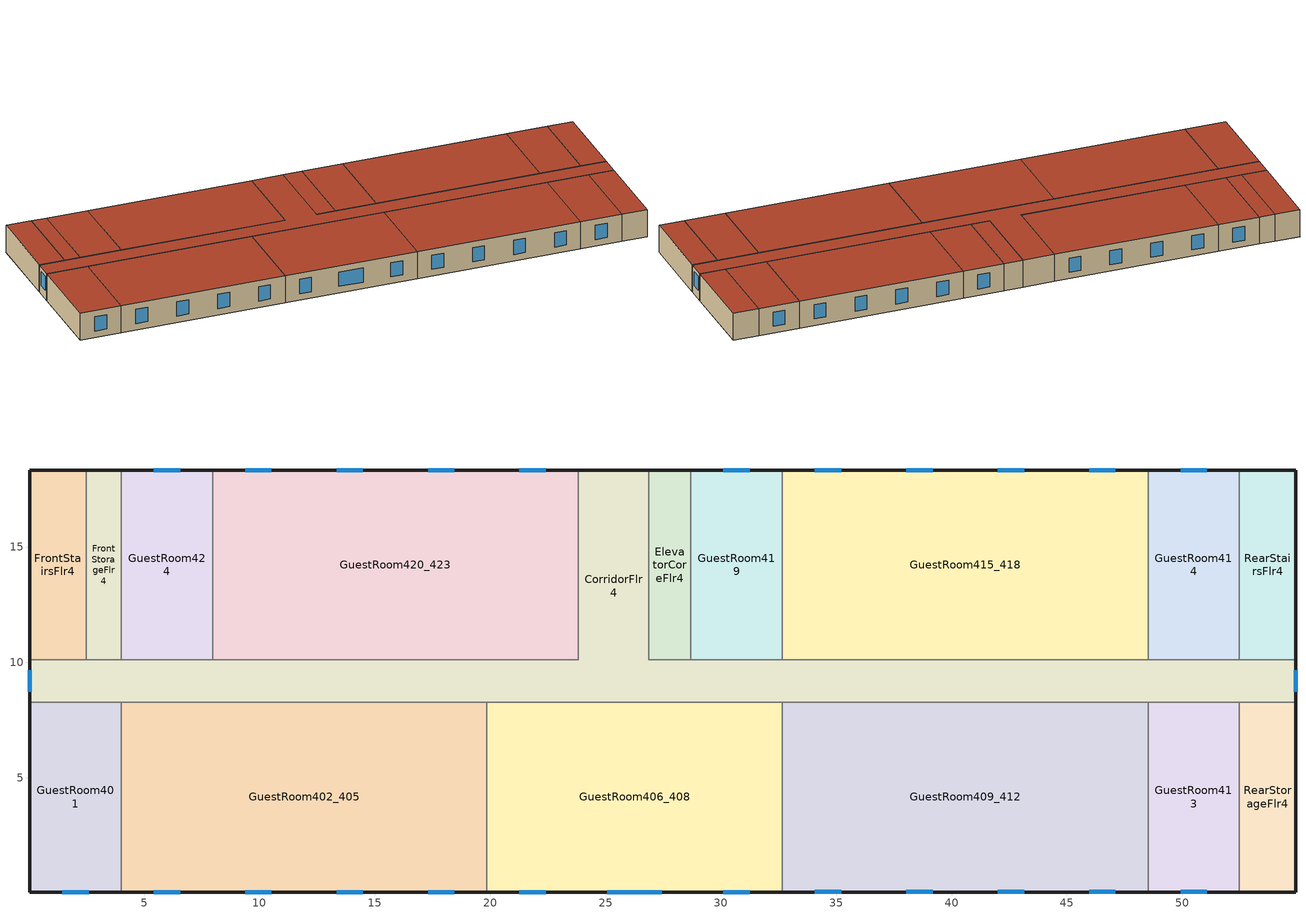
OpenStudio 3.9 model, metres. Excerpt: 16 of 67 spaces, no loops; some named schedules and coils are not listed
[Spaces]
GuestRoom413
 floor to GuestRoom313: 52.47,8.28 52.47,0.05 48.51,0.05 48.51,8.28 z8.84
 wall outside: 48.51,0.05 52.47,0.05 z8.84:11.58
 wall to GuestRoom409_412: 48.51,8.28 48.51,0.05 z8.84:11.58
 wall to CorridorFlr4: 52.47,8.28 48.51,8.28 z8.84:11.58
 wall to RearStorageFlr4: 52.47,0.05 52.47,8.28 z8.84:11.58
 window: 49.92,0.05 51.06,0.05 z9.49:10.93
 roof outside: 52.47,0.05 52.47,8.28 48.51,8.28 48.51,0.05 z11.58
GuestRoom415_418
 floor to GuestRoom315_318: 48.51,18.34 48.51,10.11 32.66,10.11 32.66,18.34 z8.84
 wall outside: 48.51,18.34 32.66,18.34 z8.84:11.58
 wall to GuestRoom419: 32.66,18.34 32.66,10.11 z8.84:11.58
 wall to CorridorFlr4: 32.66,10.11 48.51,10.11 z8.84:11.58
 wall to GuestRoom414: 48.51,10.11 48.51,18.34 z8.84:11.58
 window: 47.1,18.34 45.96,18.34 / 39.18,18.34 38.04,18.34 / 43.14,18.34 42,18.34 / 35.21,18.34 34.07,18.34 z9.49:10.93
 roof outside: 48.51,10.11 48.51,18.34 32.66,18.34 32.66,10.11 z11.58
RearStairsFlr4
 floor to RearStairsFlr3: 54.91,18.34 54.91,10.11 52.47,10.11 52.47,18.34 z8.84
 wall outside: 54.91,10.11 54.91,18.34 52.47,18.34 z8.84:11.58
 wall to GuestRoom414: 52.47,18.34 52.47,10.11 z8.84:11.58
 wall to CorridorFlr4: 52.47,10.11 54.91,10.11 z8.84:11.58
 roof outside: 54.91,10.11 54.91,18.34 52.47,18.34 52.47,10.11 z11.58
CorridorFlr4
 floor to CorridorFlr3: 26.87,18.34 26.87,10.11 54.91,10.11 54.91,8.28 0.05,8.28 0.05,10.11 23.82,10.11 23.82,18.34 z8.84
 wall outside: 0.05,10.11 0.05,8.28 / 26.87,18.34 23.82,18.34 / 54.91,8.28 54.91,10.11 z8.84:11.58
 wall to ElevatorCoreFlr4: 28.7,10.11 26.87,10.11 26.87,18.34 z8.84:11.58
 wall to FrontStairsFlr4: 2.49,10.11 0.05,10.11 z8.84:11.58
 wall to GuestRoom420_423: 23.82,18.34 23.82,10.11 7.97,10.11 z8.84:11.58
 wall to GuestRoom406_408: 19.86,8.28 32.66,8.28 z8.84:11.58
 wall to GuestRoom424: 7.97,10.11 4.01,10.11 z8.84:11.58
 wall to GuestRoom402_405: 4.01,8.28 19.86,8.28 z8.84:11.58
 wall to RearStorageFlr4: 52.47,8.28 54.91,8.28 z8.84:11.58
 wall to GuestRoom401: 0.05,8.28 4.01,8.28 z8.84:11.58
 wall to FrontStorageFlr4: 4.01,10.11 2.49,10.11 z8.84:11.58
 wall to GuestRoom414: 52.47,10.11 48.51,10.11 z8.84:11.58
 wall to GuestRoom419: 32.66,10.11 28.7,10.11 z8.84:11.58
 wall to GuestRoom409_412: 32.66,8.28 48.51,8.28 z8.84:11.58
 window: 0.05,9.66 0.05,8.73 / 54.91,8.73 54.91,9.66 z9.68:11.1
 roof outside: 54.91,8.28 54.91,10.11 26.87,10.11 26.87,18.34 23.82,18.34 23.82,10.11 0.05,10.11 0.05,8.28 z11.58
GuestRoom402_405
 floor to GuestRoom302_305: 19.86,8.28 19.86,0.05 4.01,0.05 4.01,8.28 z8.84
 wall outside: 4.01,0.05 19.86,0.05 z8.84:11.58
 wall to GuestRoom406_408: 19.86,0.05 19.86,8.28 z8.84:11.58
 wall to GuestRoom401: 4.01,8.28 4.01,0.05 z8.84:11.58
 window: 5.42,0.05 6.56,0.05 / 13.35,0.05 14.49,0.05 / 9.39,0.05 10.52,0.05 / 17.31,0.05 18.45,0.05 z9.49:10.93
 roof outside: 19.86,0.05 19.86,8.28 4.01,8.28 4.01,0.05 z11.58
GuestRoom401
 floor to GuestRoom301: 4.01,8.28 4.01,0.05 0.05,0.05 0.05,8.28 z8.84
 wall outside: 0.05,8.28 0.05,0.05 4.01,0.05 z8.84:11.58
 window: 1.46,0.05 2.6,0.05 z9.49:10.93
 roof outside: 4.01,0.05 4.01,8.28 0.05,8.28 0.05,0.05 z11.58
RearStorageFlr4
 floor to RearStorageFlr3: 54.91,8.28 54.91,0.05 52.47,0.05 52.47,8.28 z8.84
 wall outside: 52.47,0.05 54.91,0.05 54.91,8.28 z8.84:11.58
 roof outside: 54.91,0.05 54.91,8.28 52.47,8.28 52.47,0.05 z11.58
ElevatorCoreFlr4
 floor to ElevatorCoreFlr3: 28.7,18.34 28.7,10.11 26.87,10.11 26.87,18.34 z8.84
 wall outside: 28.7,18.34 26.87,18.34 z8.84:11.58
 wall to GuestRoom419: 28.7,10.11 28.7,18.34 z8.84:11.58
 roof outside: 28.7,10.11 28.7,18.34 26.87,18.34 26.87,10.11 z11.58
GuestRoom414
 floor to GuestRoom314: 52.47,18.34 52.47,10.11 48.51,10.11 48.51,18.34 z8.84
 wall outside: 52.47,18.34 48.51,18.34 z8.84:11.58
 window: 51.06,18.34 49.92,18.34 z9.49:10.93
 roof outside: 52.47,10.11 52.47,18.34 48.51,18.34 48.51,10.11 z11.58
GuestRoom420_423
 floor to GuestRoom320_323: 23.82,18.34 23.82,10.11 7.97,10.11 7.97,18.34 z8.84
 wall outside: 23.82,18.34 7.97,18.34 z8.84:11.58
 wall to GuestRoom424: 7.97,18.34 7.97,10.11 z8.84:11.58
 window: 22.41,18.34 21.27,18.34 / 18.45,18.34 17.31,18.34 / 10.52,18.34 9.39,18.34 / 14.49,18.34 13.35,18.34 z9.49:10.93
 roof outside: 23.82,10.11 23.82,18.34 7.97,18.34 7.97,10.11 z11.58
GuestRoom424
 floor to GuestRoom324: 7.97,18.34 7.97,10.11 4.01,10.11 4.01,18.34 z8.84
 wall outside: 7.97,18.34 4.01,18.34 z8.84:11.58
 wall to FrontStorageFlr4: 4.01,18.34 4.01,10.11 z8.84:11.58
 window: 6.56,18.34 5.42,18.34 z9.49:10.93
 roof outside: 7.97,10.11 7.97,18.34 4.01,18.34 4.01,10.11 z11.58
GuestRoom406_408
 floor to GuestRoom306_308: 32.66,8.28 32.66,0.05 19.86,0.05 19.86,8.28 z8.84
 wall outside: 19.86,0.05 32.66,0.05 z8.84:11.58
 wall to GuestRoom409_412: 32.66,0.05 32.66,8.28 z8.84:11.58
 window: 21.27,0.05 22.41,0.05 / 25.08,0.05 27.44,0.05 / 30.11,0.05 31.25,0.05 z9.49:10.93
 roof outside: 32.66,0.05 32.66,8.28 19.86,8.28 19.86,0.05 z11.58
GuestRoom419
 floor to GuestRoom319: 32.66,18.34 32.66,10.11 28.7,10.11 28.7,18.34 z8.84
 wall outside: 32.66,18.34 28.7,18.34 z8.84:11.58
 window: 31.25,18.34 30.11,18.34 z9.49:10.93
 roof outside: 32.66,10.11 32.66,18.34 28.7,18.34 28.7,10.11 z11.58
FrontStorageFlr4
 floor to FrontStorageFlr3: 4.01,18.34 4.01,10.11 2.49,10.11 2.49,18.34 z8.84
 wall outside: 4.01,18.34 2.49,18.34 z8.84:11.58
 wall to FrontStairsFlr4: 2.49,18.34 2.49,10.11 z8.84:11.58
 roof outside: 4.01,10.11 4.01,18.34 2.49,18.34 2.49,10.11 z11.58
FrontStairsFlr4
 floor to FrontStairsFlr3: 2.49,18.34 2.49,10.11 0.05,10.11 0.05,18.34 z8.84
 wall outside: 2.49,18.34 0.05,18.34 0.05,10.11 z8.84:11.58
 roof outside: 2.49,10.11 2.49,18.34 0.05,18.34 0.05,10.11 z11.58
GuestRoom409_412
 floor to GuestRoom309_312: 48.51,8.28 48.51,0.05 32.66,0.05 32.66,8.28 z8.84
 wall outside: 32.66,0.05 48.51,0.05 z8.84:11.58
 window: 38.04,0.05 39.18,0.05 / 45.96,0.05 47.1,0.05 / 42,0.05 43.14,0.05 / 34.07,0.05 35.21,0.05 z9.49:10.93
 roof outside: 48.51,0.05 48.51,8.28 32.66,8.28 32.66,0.05 z11.58
[Building]
-SmallHotel-ASHRAE 169-2013-4A created: 2025-11-20 23:47:38 +0000: North Axis {deg}=180; Default Construction Set=90.1-2016 - SmHotel - ASHRAE 169-2013-4A; Standards Number of Stories=4; Standards Number of Above Ground Stories=4; Standards Building Type=SmallHotel
[Site]
New York-John F Kennedy Intl AP_NY_USA: Latitude {deg}=40.65; Longitude {deg}=-73.8; Time Zone {hr}=-5; Elevation {m}=5
[SizingPeriod:DesignDay] Barometric Pressure {Pa}=101241; Rain Indicator=No; Snow Indicator=No; Day of Month=21; Daylight Saving Time Indicator=No; Humidity Condition Type=Wetbulb; Dry-Bulb Temperature Range Modifier Type=DefaultMultipliers
Name | Maximum Dry-Bulb Temperature {C} | Daily Dry-Bulb Temperature Range {deltaC} | Wind Speed {m/s} | Wind Direction {deg} | Month | Day Type | Wetbulb or DewPoint at Maximum Dry-Bulb {C} | Solar Model Indicator | ASHRAE Clear Sky Optical Depth for Beam Irradiance | ASHRAE Clear Sky Optical Depth for Diffuse Irradiance | Sky Clearness
New.York-John.F.Kennedy.Intl.AP_NY_USA Ann Clg .4% Condns DB=>MWB | 32.1 | 7.4 | 5.6 | 230 | 7 | SummerDesignDay | 23.1 | ASHRAETau | 0.541 | 1.8
New.York-John.F.Kennedy.Intl.AP_NY_USA Ann Clg .4% Condns WB=>MDB | 29.1 | 7.4 | 5.6 | 230 | 7 | SummerDesignDay | 25 | ASHRAETau | 0.541 | 1.8
New.York-John.F.Kennedy.Intl.AP_NY_USA Ann Htg 99.6% Condns DB | -10.7 | 0 | 7.5 | 320 | 1 | WinterDesignDay | -10.7 | ASHRAEClearSky |  |  | 0
[ClimateZones]
Climate Zone Institution Name 1=ASHRAE; Climate Zone Document Name 1=ANSI/ASHRAE Standard 169; Climate Zone Document Year 1=2006; Climate Zone Value 1=4A
[Site:WaterMainsTemperature]
Calculation Method=Correlation; Annual Average Outdoor Air Temperature {C}=12.4667; Maximum Difference In Monthly Average Outdoor Air Temperatures {deltaC}=25.2
[Site:GroundTemperature:Shallow]
6, 2.1, 1.1, 2, 7.2, 13.1, 18.7, 22.7, 23.9, 22, 17.5, 11.7
[Site:GroundTemperature:Deep]
11.8, 9, 7.2, 6.7, 7.7, 10.1, 13, 15.9, 17.8, 18.2, 17.1, 14.8
[Site:GroundTemperature:FCfactorMethod]
January Ground Temperature {C}=14; February Ground Temperature {C}=7.3; March Ground Temperature {C}=3.3; April Ground Temperature {C}=1.2; May Ground Temperature {C}=-0.2; June Ground Temperature {C}=5.6; July Ground Temperature {C}=10.9; August Ground Temperature {C}=16.1; September Ground Temperature {C}=21.7; October Ground Temperature {C}=25; November Ground Temperature {C}=24.8; December Ground Temperature {C}=19.9
[Material:NoMass] Thermal Absorptance=0.9; Solar Absorptance=0.7
Name | Roughness | Thermal Resistance {m2-K/W} | Visible Absorptance
CP02 CARPET PAD | VeryRough | 0.21648 | 0.8
Typical Insulation R-14.97; Typical Insulation R-14.97 3 | Smooth | 2.63723 | 0.7
Typical Carpet Pad | Smooth | 0.21648 | 0.8
Typical Insulation R-13.45; Typical Insulation R-13.45 3; Typical Insulation R-13.45 4; Typical Insulation R-13.45 7 | Smooth | 2.368 | 0.7
Typical Insulation R-30.13; Typical Insulation R-30.13 3; Typical Insulation R-30.13 4; Typical Insulation R-30.13 7 | Smooth | 5.30668 | 0.7
Typical Insulation R-1.85; Typical Insulation R-1.85 3; Typical Insulation R-1.85 4; Typical Insulation R-1.85 7 | Smooth | 0.326262 | 0.7
Typical Insulation R-2.38; Typical Insulation R-2.38 3; Typical Insulation R-2.38 4; Typical Insulation R-2.38 7 | Smooth | 0.418404 | 0.7
Typical Insulation R-17.04 2; Typical Insulation R-17.04 3 | Smooth | 3.00072 | 0.7
[Material] Thermal Absorptance=0.9
Name | Roughness | Thickness {m} | Conductivity {W/m-K} | Density {kg/m3} | Specific Heat {J/kg-K} | Solar Absorptance | Visible Absorptance
4 in. Normalweight Concrete Floor | MediumRough | 0.1016 | 2.31 | 2322 | 832 | 0.7 | 0.7
25mm Stucco | Smooth | 0.0254 | 0.72 | 1856 | 840 | 0.7 | 0.7
5/8 in. Gypsum Board | MediumSmooth | 0.0159 | 0.16 | 800 | 1090 | 0.7 | 0.7
Roof Membrane | VeryRough | 0.0095 | 0.16 | 1121.29 | 1460 | 0.7 | 0.7
Metal Roof Surface; F08 Metal surface | Smooth | 0.0008 | 45.28 | 7824 | 500 | 0.7 | 0.7
1/2 in. Gypsum Board | Smooth | 0.0127 | 0.16 | 800 | 1090 | 0.7 | 0.5
8 in. Normalweight Concrete Floor | MediumRough | 0.2032 | 2.31 | 2322 | 832 | 0.7 | 0.7
8 in. Concrete Block Basement Wall | MediumRough | 0.2032 | 1.326 | 1842 | 912 | 0.7 | 0.7
G05 25mm wood | MediumSmooth | 0.0254 | 0.15 | 608 | 1630 | 0.5 | 0.5
6 in. Normalweight Concrete Floor | MediumRough | 0.1524 | 2.31 | 2322 | 832 | 0.7 | 0.7
[DefaultConstructionSet] Interior Partition Construction=Typical Interior Partition
Name | Default Exterior Surface Constructions | Default Interior Surface Constructions | Default Ground Contact Surface Constructions | Default Exterior SubSurface Constructions | Default Interior SubSurface Constructions
90.1-2016 - SmHotel - ASHRAE 169-2013-4A | Default Surface Constructions 1 | Default Surface Constructions 2 | Default Surface Constructions 3 | Default Sub Surface Constructions 1 | Default Sub Surface Constructions 2
90.1-2016 - SmHotel - GuestRoom4Occ - ASHRAE 169-2013-4A | Default Surface Constructions 10 | Default Surface Constructions 11 | Default Surface Constructions 12 | Default Sub Surface Constructions 7 | Default Sub Surface Constructions 8
90.1-2016 - SmHotel - GuestRoom4Vac - ASHRAE 169-2013-4A | Default Surface Constructions 13 | Default Surface Constructions 14 | Default Surface Constructions 15 | Default Sub Surface Constructions 9 | Default Sub Surface Constructions 10
90.1-2016 - SmHotel - ASHRAE 169-2013-4A 3 | Default Surface Constructions 22 | Default Surface Constructions 23 | Default Surface Constructions 24 | Default Sub Surface Constructions 15 | Default Sub Surface Constructions 16
[DefaultSurfaceConstructions]
Name | Floor Construction | Wall Construction | Roof Ceiling Construction
Default Surface Constructions 1 | Typical Insulated Exterior Mass Floor R-17.54 | Typical Insulated Steel Framed Exterior Wall R-15.63 | Typical IEAD Roof R-31.25
Default Surface Constructions 2; Default Surface Constructions 11; Default Surface Constructions 14; Default Surface Constructions 23 | int_slab_floor_smallhotel | int_wall_smallhotel | int_slab_ceiling_smallhotel
Default Surface Constructions 3; Default Surface Constructions 24 | Typical Insulated Carpeted 8in Slab Floor | Typical Insulated Basement Mass Wall
Default Surface Constructions 10 | Typical Insulated Exterior Mass Floor R-19.61 2 | Typical Insulated Steel Framed Exterior Wall R-15.63 3 | Typical IEAD Roof R-31.25 3
Default Surface Constructions 12; Default Surface Constructions 15 | Typical Insulated Carpeted 6in Slab Floor | Typical Insulated Basement Mass Wall
Default Surface Constructions 13 | Typical Insulated Exterior Mass Floor R-19.61 3 | Typical Insulated Steel Framed Exterior Wall R-15.63 4 | Typical IEAD Roof R-31.25 4
Default Surface Constructions 22 | Typical Insulated Exterior Mass Floor R-17.54 3 | Typical Insulated Steel Framed Exterior Wall R-15.63 7 | Typical IEAD Roof R-31.25 7
[Construction]
Typical Insulated Exterior Mass Floor R-17.54: Typical Insulation R-14.97, 4 in. Normalweight Concrete Floor, Typical Carpet Pad
Typical Insulated Steel Framed Exterior Wall R-15.63: 25mm Stucco, 5/8 in. Gypsum Board, Typical Insulation R-13.45, 5/8 in. Gypsum Board
Typical IEAD Roof R-31.25: Roof Membrane, Typical Insulation R-30.13, Metal Roof Surface
int_slab_floor_smallhotel: 4 in. Normalweight Concrete Floor, CP02 CARPET PAD
int_wall_smallhotel: 1/2 in. Gypsum Board, 1/2 in. Gypsum Board
int_slab_ceiling_smallhotel: CP02 CARPET PAD, 4 in. Normalweight Concrete Floor
Typical Insulated Carpeted 8in Slab Floor: 8 in. Normalweight Concrete Floor, Typical Carpet Pad
Typical Insulated Basement Mass Wall: 8 in. Concrete Block Basement Wall
U 0.38 SHGC 0.36 Simple Glazing: U 0.38 SHGC 0.36 Simple Glazing
U 0.46 SHGC 0.36 Simple Glazing: U 0.46 SHGC 0.36 Simple Glazing
Typical Insulated Metal Door R-2.7: F08 Metal surface, Typical Insulation R-1.85
U 0.68 SHGC 0.36 Simple Glazing: U 0.68 SHGC 0.36 Simple Glazing
Typical Overhead Door R-3.23: Typical Insulation R-2.38
U 0.5 SHGC 0.4 Simple Glazing: U 0.5 SHGC 0.4 Simple Glazing
Typical Interior Window: Clear 3mm
Typical Interior Door; Typical Interior Partition: G05 25mm wood
Typical Insulated Carpeted 6in Slab Floor: 6 in. Normalweight Concrete Floor, Typical Carpet Pad
Typical Insulated Exterior Mass Floor R-19.61 2: Typical Insulation R-17.04 2, 4 in. Normalweight Concrete Floor, Typical Carpet Pad
Typical Insulated Steel Framed Exterior Wall R-15.63 3: 25mm Stucco, 5/8 in. Gypsum Board, Typical Insulation R-13.45 3, 5/8 in. Gypsum Board
Typical IEAD Roof R-31.25 3: Roof Membrane, Typical Insulation R-30.13 3, Metal Roof Surface
Typical Insulated Metal Door R-2.7 3: F08 Metal surface, Typical Insulation R-1.85 3
Typical Overhead Door R-3.23 3: Typical Insulation R-2.38 3
Typical Insulated Exterior Mass Floor R-19.61 3: Typical Insulation R-17.04 3, 4 in. Normalweight Concrete Floor, Typical Carpet Pad
Typical Insulated Steel Framed Exterior Wall R-15.63 4: 25mm Stucco, 5/8 in. Gypsum Board, Typical Insulation R-13.45 4, 5/8 in. Gypsum Board
Typical IEAD Roof R-31.25 4: Roof Membrane, Typical Insulation R-30.13 4, Metal Roof Surface
Typical Insulated Metal Door R-2.7 4: F08 Metal surface, Typical Insulation R-1.85 4
Typical Overhead Door R-3.23 4: Typical Insulation R-2.38 4
Typical Insulated Exterior Mass Floor R-17.54 3: Typical Insulation R-14.97 3, 4 in. Normalweight Concrete Floor, Typical Carpet Pad
Typical Insulated Steel Framed Exterior Wall R-15.63 7: 25mm Stucco, 5/8 in. Gypsum Board, Typical Insulation R-13.45 7, 5/8 in. Gypsum Board
Typical IEAD Roof R-31.25 7: Roof Membrane, Typical Insulation R-30.13 7, Metal Roof Surface
Typical Insulated Metal Door R-2.7 7: F08 Metal surface, Typical Insulation R-1.85 7
Typical Overhead Door R-3.23 7: Typical Insulation R-2.38 7
[DefaultSubSurfaceConstructions]
Name | Fixed Window Construction | Operable Window Construction | Door Construction | Glass Door Construction | Overhead Door Construction | Skylight Construction | Tubular Daylight Dome Construction | Tubular Daylight Diffuser Construction
Default Sub Surface Constructions 1 | U 0.38 SHGC 0.36 Simple Glazing | U 0.46 SHGC 0.36 Simple Glazing | Typical Insulated Metal Door R-2.7 | U 0.68 SHGC 0.36 Simple Glazing | Typical Overhead Door R-3.23 | U 0.5 SHGC 0.4 Simple Glazing | Typical Interior Window | Typical Interior Window
Default Sub Surface Constructions 2; Default Sub Surface Constructions 8; Default Sub Surface Constructions 10; Default Sub Surface Constructions 16 | Typical Interior Window | Typical Interior Window | Typical Interior Door
Default Sub Surface Constructions 7 | U 0.38 SHGC 0.36 Simple Glazing | U 0.46 SHGC 0.36 Simple Glazing | Typical Insulated Metal Door R-2.7 3 | U 0.68 SHGC 0.36 Simple Glazing | Typical Overhead Door R-3.23 3 | U 0.5 SHGC 0.4 Simple Glazing | Typical Interior Window | Typical Interior Window
Default Sub Surface Constructions 9 | U 0.38 SHGC 0.36 Simple Glazing | U 0.46 SHGC 0.36 Simple Glazing | Typical Insulated Metal Door R-2.7 4 | U 0.68 SHGC 0.36 Simple Glazing | Typical Overhead Door R-3.23 4 | U 0.5 SHGC 0.4 Simple Glazing | Typical Interior Window | Typical Interior Window
Default Sub Surface Constructions 15 | U 0.38 SHGC 0.36 Simple Glazing | U 0.46 SHGC 0.36 Simple Glazing | Typical Insulated Metal Door R-2.7 7 | U 0.68 SHGC 0.36 Simple Glazing | Typical Overhead Door R-3.23 7 | U 0.5 SHGC 0.4 Simple Glazing | Typical Interior Window | Typical Interior Window
[WindowMaterial:SimpleGlazingSystem] Visible Transmittance=0.81
Name | U-Factor {W/m2-K} | Solar Heat Gain Coefficient
U 0.38 SHGC 0.36 Simple Glazing | 2.15774 | 0.36
U 0.46 SHGC 0.36 Simple Glazing | 2.612 | 0.36
U 0.68 SHGC 0.36 Simple Glazing | 3.86122 | 0.36
U 0.5 SHGC 0.4 Simple Glazing | 2.83913 | 0.4
[WindowMaterial:Glazing]
Clear 3mm: Optical Data Type=SpectralAverage; Thickness {m}=0.003; Solar Transmittance at Normal Incidence=0.837; Front Side Solar Reflectance at Normal Incidence=0.075; Back Side Solar Reflectance at Normal Incidence=0.075; Visible Transmittance at Normal Incidence=0.898; Front Side Visible Reflectance at Normal Incidence=0.081; Back Side Visible Reflectance at Normal Incidence=0.081; Infrared Transmittance at Normal Incidence=0; Front Side Infrared Hemispherical Emissivity=0.84; Back Side Infrared Hemispherical Emissivity=0.84; Conductivity {W/m-K}=0.9; Dirt Correction Factor for Solar and Visible Transmittance=1; Solar Diffusing=No
[Space] Default Construction Set=90.1-2016 - SmHotel - ASHRAE 169-2013-4A 3; Building Story=BuildingStory4
Name | Space Type | Thermal Zone
GuestRoom424 | SmallHotel GuestRoom4Occ | GuestRoom424 ZN
GuestRoom413 | SmallHotel GuestRoom4Vac | GuestRoom413 ZN
GuestRoom419 | SmallHotel GuestRoom4Occ | GuestRoom419 ZN
GuestRoom402_405 | SmallHotel GuestRoom4Vac | GuestRoom402_405 ZN
GuestRoom420_423 | SmallHotel GuestRoom4Occ | GuestRoom420_423 ZN
GuestRoom415_418 | SmallHotel GuestRoom4Occ | GuestRoom415_418 ZN
RearStairsFlr4 | SmallHotel Stair4 | RearStairsFlr4 ZN
GuestRoom414 | SmallHotel GuestRoom4Vac | GuestRoom414 ZN
CorridorFlr4 | SmallHotel Corridor4 | CorridorFlr4 ZN
GuestRoom406_408 | SmallHotel GuestRoom4Vac | GuestRoom406_408 ZN
GuestRoom401 | SmallHotel GuestRoom4Occ | GuestRoom401 ZN
GuestRoom409_412 | SmallHotel GuestRoom4Occ | GuestRoom409_412 ZN
RearStorageFlr4 | SmallHotel Storage4Rear | RearStorageFlr4 ZN
ElevatorCoreFlr4 | SmallHotel ElevatorCore4 | ElevatorCoreFlr4 ZN
FrontStorageFlr4 | SmallHotel Storage4Front | FrontStorageFlr4 ZN
FrontStairsFlr4 | SmallHotel Stair4 | FrontStairsFlr4 ZN
[BuildingStory]
BuildingStory4
[SpaceType] Standards Building Type=SmallHotel
Name | Default Schedule Set | Design Specification Outdoor Air Object | Standards Space Type | Default Construction Set
SmallHotel Corridor4 | SmallHotel Corridor4 Schedule Set | SmallHotel Corridor4 Ventilation | Corridor4
SmallHotel ElevatorCore4 | SmallHotel ElevatorCore4 Schedule Set | SmallHotel ElevatorCore4 Ventilation | ElevatorCore4
SmallHotel Stair4 | SmallHotel Stair4 Schedule Set | SmallHotel Stair4 Ventilation | Stair4
SmallHotel Storage4Front | SmallHotel Storage4Front Schedule Set | SmallHotel Storage4Front Ventilation | Storage4Front
SmallHotel Storage4Rear | SmallHotel Storage4Rear Schedule Set | SmallHotel Storage4Rear Ventilation | Storage4Rear
SmallHotel GuestRoom4Occ | SmallHotel GuestRoom4Occ Schedule Set | SmallHotel GuestRoom4Occ Ventilation | GuestRoom4Occ | 90.1-2016 - SmHotel - GuestRoom4Occ - ASHRAE 169-2013-4A
SmallHotel GuestRoom4Vac | SmallHotel GuestRoom4Vac Schedule Set | SmallHotel GuestRoom4Vac Ventilation | GuestRoom4Vac | 90.1-2016 - SmHotel - GuestRoom4Vac - ASHRAE 169-2013-4A
[Lights:Definition] Design Level Calculation Method=Watts/Area; Fraction Radiant=0.7; Fraction Visible=0.2; Return Air Fraction=0
Name | Watts per Space Floor Area {W/m2}
SmallHotel Corridor4 Lights Definition | 7.10418
SmallHotel GuestRoom4Occ Lights Definition; SmallHotel GuestRoom4Vac Lights Definition | 8.28821
SmallHotel Stair4 Lights Definition | 6.24307
SmallHotel Storage4Front Lights Definition; SmallHotel Storage4Rear Lights Definition | 4.9514
[Lights] Fraction Replaceable=1
Name | Lights Definition | Space or SpaceType
SmallHotel Corridor4 Lights | SmallHotel Corridor4 Lights Definition | SmallHotel Corridor4
SmallHotel GuestRoom4Occ Lights | SmallHotel GuestRoom4Occ Lights Definition | SmallHotel GuestRoom4Occ
SmallHotel GuestRoom4Vac Lights | SmallHotel GuestRoom4Vac Lights Definition | SmallHotel GuestRoom4Vac
SmallHotel Stair4 Lights | SmallHotel Stair4 Lights Definition | SmallHotel Stair4
SmallHotel Storage4Front Lights | SmallHotel Storage4Front Lights Definition | SmallHotel Storage4Front
SmallHotel Storage4Rear Lights | SmallHotel Storage4Rear Lights Definition | SmallHotel Storage4Rear
[DesignSpecification:OutdoorAir] Outdoor Air Method=Sum
Name | Outdoor Air Flow per Floor Area {m3/s-m2} | Outdoor Air Flow per Person {m3/s-person}
SmallHotel Corridor4 Ventilation; SmallHotel Stair4 Ventilation | 0.0003048
SmallHotel ElevatorCore4 Ventilation; SmallHotel Storage4Front Ventilation; SmallHotel Storage4Rear Ventilation | 0.0006096
SmallHotel GuestRoom4Occ Ventilation; SmallHotel GuestRoom4Vac Ventilation | 0.0003048 | 0.00235974
[DefaultScheduleSet]
Name | Number of People Schedule | People Activity Level Schedule | Lighting Schedule | Electric Equipment Schedule
SmallHotel Corridor4 Schedule Set | HotelSmall AlwaysOff | HotelSmall Activity_Sch | HotelSmall BLDG_LIGHT_CORRIDOR_SCH_2013 | HotelSmall AlwaysOff
SmallHotel ElevatorCore4 Schedule Set |  |  | HotelSmall AlwaysOff | HotelSmall BLDG_ELEVATORS
SmallHotel GuestRoom4Occ Schedule Set | HotelSmall GuestRoom_Occ_Sch | HotelSmall Activity_Sch | HotelSmall BLDG_LIGHT_GUESTROOM_SCH_2013 | HotelSmall GuestRoom_Eqp_Sch_Adva
SmallHotel GuestRoom4Vac Schedule Set | HotelSmall AlwaysOff | HotelSmall Activity_Sch | HotelSmall AlwaysOff | HotelSmall AlwaysOff
SmallHotel Stair4 Schedule Set | HotelSmall AlwaysOff | HotelSmall Activity_Sch | HotelSmall BLDG_LIGHT_STAIR_SCH | HotelSmall AlwaysOff
SmallHotel Storage4Front Schedule Set; SmallHotel Storage4Rear Schedule Set | HotelSmall AlwaysOff | HotelSmall Activity_Sch | HotelSmall BLDG_LIGHT_STORAGE_SCH | HotelSmall AlwaysOff
[ThermostatSetpoint:DualSetpoint]
Name | Heating Setpoint Temperature Schedule | Cooling Setpoint Temperature Schedule
SmallHotel Corridor4 Thermostat 1 | HotelSmall CommonArea_HtgSP_Sch | HotelSmall CommonArea_ClgSP_Sch
SmallHotel ElevatorCore4 Thermostat 1
SmallHotel Stair4 Thermostat 1; SmallHotel Storage4Front Thermostat 1; SmallHotel Stair4 Thermostat 2; SmallHotel Storage4Rear Thermostat 1 | HotelSmall SemiHeated_HtgSP_Sch | SmallHotel UnitHeater ClgSP Sch
SmallHotel GuestRoom4Occ Thermostat 1; SmallHotel GuestRoom4Occ Thermostat 2; SmallHotel GuestRoom4Occ Thermostat 3; SmallHotel GuestRoom4Occ Thermostat 4; SmallHotel GuestRoom4Occ Thermostat 5; SmallHotel GuestRoom4Occ Thermostat 6 | HotelSmall Adva_OccGuestRoom_HtgSP_Sch | HotelSmall Adva_OccGuestRoom_ClgSP_Sch
SmallHotel GuestRoom4Vac Thermostat 1; SmallHotel GuestRoom4Vac Thermostat 2; SmallHotel GuestRoom4Vac Thermostat 3; SmallHotel GuestRoom4Vac Thermostat 4 | HotelSmall VacGuestRoom_HtgSP_Sch | HotelSmall VacGuestRoom_ClgSP_Sch
[ElectricEquipment:Definition] Design Level Calculation Method=Watts/Area; Watts per Space Floor Area {W/m2}=11.8403; Fraction Latent=0; Fraction Radiant=0.5; Fraction Lost=0
SmallHotel GuestRoom4Occ Elec Equip Definition; SmallHotel GuestRoom4Vac Elec Equip Definition
[ElectricEquipment]
Name | Electric Equipment Definition | Space or SpaceType
SmallHotel GuestRoom4Occ Elec Equip | SmallHotel GuestRoom4Occ Elec Equip Definition | SmallHotel GuestRoom4Occ
SmallHotel GuestRoom4Vac Elec Equip | SmallHotel GuestRoom4Vac Elec Equip Definition | SmallHotel GuestRoom4Vac
[People:Definition] Number of People Calculation Method=People/Area; People per Space Floor Area {person/m2}=0.0459619; Fraction Radiant=0.3; Thermal Comfort Model Type 1=AdaptiveASH55
SmallHotel GuestRoom4Occ People Definition; SmallHotel GuestRoom4Vac People Definition
[People] Work Efficiency Schedule=Work Efficiency Schedule; Clothing Insulation Schedule=Clothing Schedule; Air Velocity Schedule=Air Velocity Schedule; Multiplier=1
Name | People Definition | Space or SpaceType
SmallHotel GuestRoom4Occ People | SmallHotel GuestRoom4Occ People Definition | SmallHotel GuestRoom4Occ
SmallHotel GuestRoom4Vac People | SmallHotel GuestRoom4Vac People Definition | SmallHotel GuestRoom4Vac
[SpaceInfiltration:DesignFlowRate] Design Flow Rate Calculation Method=Flow/ExteriorArea; Flow per Exterior Surface Area {m3/s-m2}=0.000570329; Constant Term Coefficient=0.0287; Temperature Term Coefficient=0.0086; Velocity Term Coefficient=0; Velocity Squared Term Coefficient=0.0086
Name | Space or SpaceType | Schedule
FrontStairsFlr4 HVAC On Infiltration | FrontStairsFlr4 | Infiltration HVAC On Schedule
FrontStairsFlr4 HVAC Off Infiltration | FrontStairsFlr4 | Infiltration HVAC Off Schedule
GuestRoom415_418 HVAC On Infiltration | GuestRoom415_418 | Infiltration HVAC On Schedule
GuestRoom415_418 HVAC Off Infiltration | GuestRoom415_418 | Infiltration HVAC Off Schedule
RearStairsFlr4 HVAC On Infiltration | RearStairsFlr4 | Infiltration HVAC On Schedule
RearStairsFlr4 HVAC Off Infiltration | RearStairsFlr4 | Infiltration HVAC Off Schedule
CorridorFlr4 HVAC On Infiltration | CorridorFlr4 | Infiltration HVAC On Schedule
CorridorFlr4 HVAC Off Infiltration | CorridorFlr4 | Infiltration HVAC Off Schedule
GuestRoom401 HVAC On Infiltration | GuestRoom401 | Infiltration HVAC On Schedule
GuestRoom401 HVAC Off Infiltration | GuestRoom401 | Infiltration HVAC Off Schedule
GuestRoom413 HVAC On Infiltration | GuestRoom413 | Infiltration HVAC On Schedule
GuestRoom413 HVAC Off Infiltration | GuestRoom413 | Infiltration HVAC Off Schedule
GuestRoom424 HVAC On Infiltration | GuestRoom424 | Infiltration HVAC On Schedule
GuestRoom424 HVAC Off Infiltration | GuestRoom424 | Infiltration HVAC Off Schedule
GuestRoom419 HVAC On Infiltration | GuestRoom419 | Infiltration HVAC On Schedule
GuestRoom419 HVAC Off Infiltration | GuestRoom419 | Infiltration HVAC Off Schedule
GuestRoom414 HVAC On Infiltration | GuestRoom414 | Infiltration HVAC On Schedule
GuestRoom414 HVAC Off Infiltration | GuestRoom414 | Infiltration HVAC Off Schedule
GuestRoom420_423 HVAC On Infiltration | GuestRoom420_423 | Infiltration HVAC On Schedule
GuestRoom420_423 HVAC Off Infiltration | GuestRoom420_423 | Infiltration HVAC Off Schedule
GuestRoom406_408 HVAC On Infiltration | GuestRoom406_408 | Infiltration HVAC On Schedule
GuestRoom406_408 HVAC Off Infiltration | GuestRoom406_408 | Infiltration HVAC Off Schedule
GuestRoom409_412 HVAC On Infiltration | GuestRoom409_412 | Infiltration HVAC On Schedule
GuestRoom409_412 HVAC Off Infiltration | GuestRoom409_412 | Infiltration HVAC Off Schedule
GuestRoom402_405 HVAC On Infiltration | GuestRoom402_405 | Infiltration HVAC On Schedule
GuestRoom402_405 HVAC Off Infiltration | GuestRoom402_405 | Infiltration HVAC Off Schedule
FrontStorageFlr4 HVAC On Infiltration | FrontStorageFlr4 | Infiltration HVAC On Schedule
FrontStorageFlr4 HVAC Off Infiltration | FrontStorageFlr4 | Infiltration HVAC Off Schedule
RearStorageFlr4 HVAC On Infiltration | RearStorageFlr4 | Infiltration HVAC On Schedule
RearStorageFlr4 HVAC Off Infiltration | RearStorageFlr4 | Infiltration HVAC Off Schedule
ElevatorCoreFlr4 HVAC On Infiltration | ElevatorCoreFlr4 | Infiltration HVAC On Schedule
ElevatorCoreFlr4 HVAC Off Infiltration | ElevatorCoreFlr4 | Infiltration HVAC Off Schedule
[ThermalZone] Use Ideal Air Loads=No
Name | Thermostat | Primary Daylighting Control | Fraction of Zone Controlled by Primary Daylighting Control | Secondary Daylighting Control | Fraction of Zone Controlled by Secondary Daylighting Control
CorridorFlr4 ZN | SmallHotel Corridor4 Thermostat 1
ElevatorCoreFlr4 ZN | SmallHotel ElevatorCore4 Thermostat 1
FrontStairsFlr4 ZN | SmallHotel Stair4 Thermostat 1
FrontStorageFlr4 ZN | SmallHotel Storage4Front Thermostat 1
GuestRoom401 ZN | SmallHotel GuestRoom4Occ Thermostat 1
GuestRoom402_405 ZN | SmallHotel GuestRoom4Vac Thermostat 1 | GuestRoom402_405 Daylt Sensor 1 | 0.208 | GuestRoom402_405 Daylt Sensor 2 | 0.208
GuestRoom406_408 ZN | SmallHotel GuestRoom4Vac Thermostat 2 | GuestRoom406_408 Daylt Sensor 1 | 0.217 | GuestRoom406_408 Daylt Sensor 2 | 0.217
GuestRoom409_412 ZN | SmallHotel GuestRoom4Occ Thermostat 2 | GuestRoom409_412 Daylt Sensor 1 | 0.208 | GuestRoom409_412 Daylt Sensor 2 | 0.208
GuestRoom413 ZN | SmallHotel GuestRoom4Vac Thermostat 3
GuestRoom414 ZN | SmallHotel GuestRoom4Vac Thermostat 4
GuestRoom415_418 ZN | SmallHotel GuestRoom4Occ Thermostat 3 | GuestRoom415_418 Daylt Sensor 1 | 0.208 | GuestRoom415_418 Daylt Sensor 2 | 0.208
GuestRoom419 ZN | SmallHotel GuestRoom4Occ Thermostat 4
GuestRoom420_423 ZN | SmallHotel GuestRoom4Occ Thermostat 5 | GuestRoom420_423 Daylt Sensor 1 | 0.208 | GuestRoom420_423 Daylt Sensor 2 | 0.208
GuestRoom424 ZN | SmallHotel GuestRoom4Occ Thermostat 6
RearStairsFlr4 ZN | SmallHotel Stair4 Thermostat 2
RearStorageFlr4 ZN | SmallHotel Storage4Rear Thermostat 1
[ZoneHVAC:PackagedTerminalAirConditioner] Availability Schedule=Always On Discrete; Supply Air Flow Rate During Cooling Operation {m3/s}=Autosize; Supply Air Flow Rate During Heating Operation {m3/s}=Autosize; Supply Air Flow Rate When No Cooling or Heating is Needed {m3/s}=Autosize; No Load Supply Air Flow Rate Control Set To Low Speed=Yes; Outdoor Air Flow Rate During Cooling Operation {m3/s}=Autosize; Outdoor Air Flow Rate During Heating Operation {m3/s}=Autosize; Outdoor Air Flow Rate When No Cooling or Heating is Needed {m3/s}=Autosize; Fan Placement=DrawThrough
Name | Supply Air Fan | Heating Coil | Cooling Coil | Supply Air Fan Operating Mode Schedule
GuestRoom104 ZN PTAC | GuestRoom104 ZN PTAC Fan | GuestRoom104 ZN PTAC Electric Htg Coil | GuestRoom104 ZN PTAC 1spd DX AC Clg Coil 11kBtu/hr 10.8EER | SmallHotel_GuestRoom_Vent_Ctrl_Sch
GuestRoom105 ZN PTAC | GuestRoom105 ZN PTAC Fan | GuestRoom105 ZN PTAC Electric Htg Coil | GuestRoom105 ZN PTAC 1spd DX AC Clg Coil 16kBtu/hr 9.5EER | SmallHotel_GuestRoom_Vent_Ctrl_Sch
GuestRoom201 ZN PTAC | GuestRoom201 ZN PTAC Fan | GuestRoom201 ZN PTAC Electric Htg Coil | GuestRoom201 ZN PTAC 1spd DX AC Clg Coil 4kBtu/hr 11.9EER | Always On Discrete
GuestRoom202_205 ZN PTAC | GuestRoom202_205 ZN PTAC Fan | GuestRoom202_205 ZN PTAC Electric Htg Coil | GuestRoom202_205 ZN PTAC 1spd DX AC Clg Coil 35kBtu/hr 9.5EER | SmallHotel_GuestRoom_Vent_Ctrl_Sch
GuestRoom206_208 ZN PTAC | GuestRoom206_208 ZN PTAC Fan | GuestRoom206_208 ZN PTAC Electric Htg Coil | GuestRoom206_208 ZN PTAC 1spd DX AC Clg Coil 29kBtu/hr 9.5EER | SmallHotel_GuestRoom_Vent_Ctrl_Sch
GuestRoom209_212 ZN PTAC | GuestRoom209_212 ZN PTAC Fan | GuestRoom209_212 ZN PTAC Electric Htg Coil | GuestRoom209_212 ZN PTAC 1spd DX AC Clg Coil 32kBtu/hr 9.5EER | SmallHotel_GuestRoom_Vent_Ctrl_Sch
GuestRoom213 ZN PTAC | GuestRoom213 ZN PTAC Fan | GuestRoom213 ZN PTAC Electric Htg Coil | GuestRoom213 ZN PTAC 1spd DX AC Clg Coil 9kBtu/hr 11.3EER | SmallHotel_GuestRoom_Vent_Ctrl_Sch
GuestRoom214 ZN PTAC | GuestRoom214 ZN PTAC Fan | GuestRoom214 ZN PTAC Electric Htg Coil | GuestRoom214 ZN PTAC 1spd DX AC Clg Coil 11kBtu/hr 10.6EER | SmallHotel_GuestRoom_Vent_Ctrl_Sch
GuestRoom215_218 ZN PTAC | GuestRoom215_218 ZN PTAC Fan | GuestRoom215_218 ZN PTAC Electric Htg Coil | GuestRoom215_218 ZN PTAC 1spd DX AC Clg Coil 79kBtu/hr 9.5EER | Always On Discrete
GuestRoom219 ZN PTAC | GuestRoom219 ZN PTAC Fan | GuestRoom219 ZN PTAC Electric Htg Coil | GuestRoom219 ZN PTAC 1spd DX AC Clg Coil 69kBtu/hr 9.5EER | SmallHotel_GuestRoom_Vent_Ctrl_Sch
GuestRoom220_223 ZN PTAC | GuestRoom220_223 ZN PTAC Fan | GuestRoom220_223 ZN PTAC Electric Htg Coil | GuestRoom220_223 ZN PTAC 1spd DX AC Clg Coil 36kBtu/hr 9.5EER | SmallHotel_GuestRoom_Vent_Ctrl_Sch
GuestRoom224 ZN PTAC | GuestRoom224 ZN PTAC Fan | GuestRoom224 ZN PTAC Electric Htg Coil | GuestRoom224 ZN PTAC 1spd DX AC Clg Coil 11kBtu/hr 10.8EER | SmallHotel_GuestRoom_Vent_Ctrl_Sch
GuestRoom301 ZN PTAC | GuestRoom301 ZN PTAC Fan | GuestRoom301 ZN PTAC Electric Htg Coil | GuestRoom301 ZN PTAC 1spd DX AC Clg Coil 3kBtu/hr 11.9EER | Always On Discrete
GuestRoom302_305 ZN PTAC | GuestRoom302_305 ZN PTAC Fan | GuestRoom302_305 ZN PTAC Electric Htg Coil | GuestRoom302_305 ZN PTAC 1spd DX AC Clg Coil 7kBtu/hr 11.9EER | Always On Discrete
GuestRoom306_308 ZN PTAC | GuestRoom306_308 ZN PTAC Fan | GuestRoom306_308 ZN PTAC Electric Htg Coil | GuestRoom306_308 ZN PTAC 1spd DX AC Clg Coil 6kBtu/hr 11.9EER | SmallHotel_GuestRoom_Vent_Ctrl_Sch
GuestRoom309_312 ZN PTAC | GuestRoom309_312 ZN PTAC Fan | GuestRoom309_312 ZN PTAC Electric Htg Coil | GuestRoom309_312 ZN PTAC 1spd DX AC Clg Coil 30kBtu/hr 9.5EER | SmallHotel_GuestRoom_Vent_Ctrl_Sch
GuestRoom313 ZN PTAC | GuestRoom313 ZN PTAC Fan | GuestRoom313 ZN PTAC Electric Htg Coil | GuestRoom313 ZN PTAC 1spd DX AC Clg Coil 3kBtu/hr 11.9EER | Always On Discrete
GuestRoom314 ZN PTAC | GuestRoom314 ZN PTAC Fan | GuestRoom314 ZN PTAC Electric Htg Coil | GuestRoom314 ZN PTAC 1spd DX AC Clg Coil 10kBtu/hr 11.0EER | SmallHotel_GuestRoom_Vent_Ctrl_Sch
GuestRoom315_318 ZN PTAC | GuestRoom315_318 ZN PTAC Fan | GuestRoom315_318 ZN PTAC Electric Htg Coil | GuestRoom315_318 ZN PTAC 1spd DX AC Clg Coil 44kBtu/hr 9.5EER | SmallHotel_GuestRoom_Vent_Ctrl_Sch
GuestRoom319 ZN PTAC | GuestRoom319 ZN PTAC Fan | GuestRoom319 ZN PTAC Electric Htg Coil | GuestRoom319 ZN PTAC 1spd DX AC Clg Coil 6kBtu/hr 11.9EER | Always On Discrete
GuestRoom320_323 ZN PTAC | GuestRoom320_323 ZN PTAC Fan | GuestRoom320_323 ZN PTAC Electric Htg Coil | GuestRoom320_323 ZN PTAC 1spd DX AC Clg Coil 32kBtu/hr 9.5EER | SmallHotel_GuestRoom_Vent_Ctrl_Sch
GuestRoom324 ZN PTAC | GuestRoom324 ZN PTAC Fan | GuestRoom324 ZN PTAC Electric Htg Coil | GuestRoom324 ZN PTAC 1spd DX AC Clg Coil 3kBtu/hr 11.9EER | Always On Discrete
GuestRoom401 ZN PTAC | GuestRoom401 ZN PTAC Fan | GuestRoom401 ZN PTAC Electric Htg Coil | GuestRoom401 ZN PTAC 1spd DX AC Clg Coil 11kBtu/hr 10.7EER | SmallHotel_GuestRoom_Vent_Ctrl_Sch
GuestRoom402_405 ZN PTAC | GuestRoom402_405 ZN PTAC Fan | GuestRoom402_405 ZN PTAC Electric Htg Coil | GuestRoom402_405 ZN PTAC 1spd DX AC Clg Coil 12kBtu/hr 10.3EER | Always On Discrete
GuestRoom406_408 ZN PTAC | GuestRoom406_408 ZN PTAC Fan | GuestRoom406_408 ZN PTAC Electric Htg Coil | GuestRoom406_408 ZN PTAC 1spd DX AC Clg Coil 10kBtu/hr 10.9EER | Always On Discrete
GuestRoom409_412 ZN PTAC | GuestRoom409_412 ZN PTAC Fan | GuestRoom409_412 ZN PTAC Electric Htg Coil | GuestRoom409_412 ZN PTAC 1spd DX AC Clg Coil 36kBtu/hr 9.5EER | SmallHotel_GuestRoom_Vent_Ctrl_Sch
GuestRoom413 ZN PTAC | GuestRoom413 ZN PTAC Fan | GuestRoom413 ZN PTAC Electric Htg Coil | GuestRoom413 ZN PTAC 1spd DX AC Clg Coil 4kBtu/hr 11.9EER | Always On Discrete
GuestRoom414 ZN PTAC | GuestRoom414 ZN PTAC Fan | GuestRoom414 ZN PTAC Electric Htg Coil | GuestRoom414 ZN PTAC 1spd DX AC Clg Coil 4kBtu/hr 11.9EER | Always On Discrete
GuestRoom415_418 ZN PTAC | GuestRoom415_418 ZN PTAC Fan | GuestRoom415_418 ZN PTAC Electric Htg Coil | GuestRoom415_418 ZN PTAC 1spd DX AC Clg Coil 42kBtu/hr 9.5EER | SmallHotel_GuestRoom_Vent_Ctrl_Sch
GuestRoom419 ZN PTAC | GuestRoom419 ZN PTAC Fan | GuestRoom419 ZN PTAC Electric Htg Coil | GuestRoom419 ZN PTAC 1spd DX AC Clg Coil 12kBtu/hr 10.4EER | SmallHotel_GuestRoom_Vent_Ctrl_Sch
GuestRoom420_423 ZN PTAC | GuestRoom420_423 ZN PTAC Fan | GuestRoom420_423 ZN PTAC Electric Htg Coil | GuestRoom420_423 ZN PTAC 1spd DX AC Clg Coil 40kBtu/hr 9.5EER | SmallHotel_GuestRoom_Vent_Ctrl_Sch
GuestRoom424 ZN PTAC | GuestRoom424 ZN PTAC Fan | GuestRoom424 ZN PTAC Electric Htg Coil | GuestRoom424 ZN PTAC 1spd DX AC Clg Coil 12kBtu/hr 10.5EER | SmallHotel_GuestRoom_Vent_Ctrl_Sch
[Exterior:Lights:Definition]
NonDimming Exterior Lights Def: Design Level {W}=2818.65
[Exterior:Lights]
NonDimming Exterior Lights Def: Exterior Lights Definition=NonDimming Exterior Lights Def; Schedule=HotelSmall Exterior_Lgt_ALWAYS_ON; Control Option=AstronomicalClock
[Daylighting:Control] Position Z-Coordinate {m}=9.6012; Illuminance Setpoint {lux}=375; Lighting Control Type=Stepped; Minimum Input Power Fraction for Continuous Dimming Control=0.3; Minimum Light Output Fraction for Continuous Dimming Control=0.2; Number of Stepped Control Steps=3; Probability Lighting will be Reset When Needed in Manual Stepped Control=1; Maximum Allowable Discomfort Glare Index=22
Name | Space | Position X-Coordinate {m} | Position Y-Coordinate {m}
GuestRoom402_405 Daylt Sensor 1 | GuestRoom402_405 | 5.99228 | 1.43062
GuestRoom402_405 Daylt Sensor 2 | GuestRoom402_405 | 5.99228 | 2.83333
GuestRoom406_408 Daylt Sensor 1 | GuestRoom406_408 | 21.8419 | 1.43062
GuestRoom406_408 Daylt Sensor 2 | GuestRoom406_408 | 21.8419 | 2.83333
GuestRoom409_412 Daylt Sensor 1 | GuestRoom409_412 | 34.6435 | 1.43062
GuestRoom409_412 Daylt Sensor 2 | GuestRoom409_412 | 34.6435 | 2.83333
GuestRoom415_418 Daylt Sensor 1 | GuestRoom415_418 | 46.5307 | 16.9557
GuestRoom415_418 Daylt Sensor 2 | GuestRoom415_418 | 46.5307 | 15.5529
GuestRoom420_423 Daylt Sensor 1 | GuestRoom420_423 | 21.8419 | 16.9557
GuestRoom420_423 Daylt Sensor 2 | GuestRoom420_423 | 21.8419 | 15.5529
[Schedule:Constant]
Name | Value
Infiltration HVAC On Schedule | 0
Infiltration HVAC Off Schedule | 1
[Schedule:Ruleset]
Name | Default Day Schedule | Summer Design Day Schedule | Winter Design Day Schedule
HotelSmall AlwaysOff | HotelSmall AlwaysOff Default | HotelSmall AlwaysOff Summer Design Day | HotelSmall AlwaysOff Winter Design Day
HotelSmall Activity_Sch | HotelSmall Activity_Sch Default | HotelSmall Activity_Sch Summer Design Day | HotelSmall Activity_Sch Winter Design Day
HotelSmall BLDG_LIGHT_CORRIDOR_SCH_2013 | HotelSmall BLDG_LIGHT_CORRIDOR_SCH_2013 Default | HotelSmall BLDG_LIGHT_CORRIDOR_SCH_2013 Summer Design Day | HotelSmall BLDG_LIGHT_CORRIDOR_SCH_2013 Winter Design Day
HotelSmall CommonArea_HtgSP_Sch | HotelSmall CommonArea_HtgSP_Sch Default | HotelSmall CommonArea_HtgSP_Sch Summer Design Day | HotelSmall CommonArea_HtgSP_Sch Winter Design Day
HotelSmall CommonArea_ClgSP_Sch | HotelSmall CommonArea_ClgSP_Sch Default | HotelSmall CommonArea_ClgSP_Sch Summer Design Day | HotelSmall CommonArea_ClgSP_Sch Winter Design Day
HotelSmall BLDG_ELEVATORS | HotelSmall BLDG_ELEVATORS Default | HotelSmall BLDG_ELEVATORS Summer Design Day | HotelSmall BLDG_ELEVATORS Winter Design Day
Clothing Schedule | Clothing Schedule Default Winter Clothes
Air Velocity Schedule | Air Velocity Schedule Default
Work Efficiency Schedule | Work Efficiency Schedule Default
HotelSmall GuestRoom_Occ_Sch | HotelSmall GuestRoom_Occ_Sch Default | HotelSmall GuestRoom_Occ_Sch Summer Design Day | HotelSmall GuestRoom_Occ_Sch Winter Design Day
HotelSmall BLDG_LIGHT_GUESTROOM_SCH_2013 | HotelSmall BLDG_LIGHT_GUESTROOM_SCH_2013 Default | HotelSmall BLDG_LIGHT_GUESTROOM_SCH_2013 Summer Design Day | HotelSmall BLDG_LIGHT_GUESTROOM_SCH_2013 Winter Design Day
HotelSmall GuestRoom_Eqp_Sch_Adva | HotelSmall GuestRoom_Eqp_Sch_Adva Default | HotelSmall GuestRoom_Eqp_Sch_Adva Summer Design Day | HotelSmall GuestRoom_Eqp_Sch_Adva Winter Design Day
HotelSmall Adva_OccGuestRoom_HtgSP_Sch | HotelSmall Adva_OccGuestRoom_HtgSP_Sch Default | HotelSmall Adva_OccGuestRoom_HtgSP_Sch Summer Design Day | HotelSmall Adva_OccGuestRoom_HtgSP_Sch Winter Design Day
HotelSmall Adva_OccGuestRoom_ClgSP_Sch | HotelSmall Adva_OccGuestRoom_ClgSP_Sch Default | HotelSmall Adva_OccGuestRoom_ClgSP_Sch Summer Design Day | HotelSmall Adva_OccGuestRoom_ClgSP_Sch Winter Design Day
HotelSmall VacGuestRoom_HtgSP_Sch | HotelSmall VacGuestRoom_HtgSP_Sch Default | HotelSmall VacGuestRoom_HtgSP_Sch Summer Design Day | HotelSmall VacGuestRoom_HtgSP_Sch Winter Design Day
HotelSmall VacGuestRoom_ClgSP_Sch | HotelSmall VacGuestRoom_ClgSP_Sch Default | HotelSmall VacGuestRoom_ClgSP_Sch Summer Design Day | HotelSmall VacGuestRoom_ClgSP_Sch Winter Design Day
HotelSmall SemiHeated_HtgSP_Sch | HotelSmall SemiHeated_HtgSP_Sch Default | HotelSmall SemiHeated_HtgSP_Sch Summer Design Day | HotelSmall SemiHeated_HtgSP_Sch Winter Design Day
SmallHotel UnitHeater ClgSP Sch | SmallHotel UnitHeater ClgSP Sch Default | SmallHotel UnitHeater ClgSP Sch Summer Design Day | SmallHotel UnitHeater ClgSP Sch Winter Design Day
HotelSmall BLDG_LIGHT_STAIR_SCH | HotelSmall BLDG_LIGHT_STAIR_SCH Default | HotelSmall BLDG_LIGHT_STAIR_SCH Summer Design Day | HotelSmall BLDG_LIGHT_STAIR_SCH Winter Design Day
HotelSmall BLDG_LIGHT_STORAGE_SCH | HotelSmall BLDG_LIGHT_STORAGE_SCH Default | HotelSmall BLDG_LIGHT_STORAGE_SCH Summer Design Day | HotelSmall BLDG_LIGHT_STORAGE_SCH Winter Design Day
HotelSmall Exterior_Lgt_ALWAYS_ON | HotelSmall Exterior_Lgt_ALWAYS_ON Default | HotelSmall Exterior_Lgt_ALWAYS_ON Summer Design Day | HotelSmall Exterior_Lgt_ALWAYS_ON Winter Design Day
[Schedule:Day]
HotelSmall AlwaysOff Default; HotelSmall AlwaysOff Winter Design Day; HotelSmall AlwaysOff Summer Design Day; HotelSmall GuestRoom_Occ_Sch Winter Design Day; HotelSmall BLDG_LIGHT_GUESTROOM_SCH_2013 Winter Design Day; HotelSmall GuestRoom_Eqp_Sch_Adva Winter Design Day; HotelSmall BLDG_LIGHT_STORAGE_SCH Winter Design Day: No, 24, 0, 0
HotelSmall Activity_Sch Default; HotelSmall Activity_Sch Winter Design Day; HotelSmall Activity_Sch Summer Design Day: No, 24, 0, 132
HotelSmall BLDG_LIGHT_CORRIDOR_SCH_2013 Default; HotelSmall BLDG_LIGHT_CORRIDOR_SCH_2013 Winter Design Day; HotelSmall BLDG_LIGHT_CORRIDOR_SCH_2013 Summer Design Day: No, 24, 0, 0.65
HotelSmall CommonArea_HtgSP_Sch Default; HotelSmall CommonArea_HtgSP_Sch Winter Design Day; HotelSmall CommonArea_HtgSP_Sch Summer Design Day; HotelSmall Adva_OccGuestRoom_HtgSP_Sch Winter Design Day; HotelSmall Adva_OccGuestRoom_HtgSP_Sch Summer Design Day; HotelSmall Adva_OccGuestRoom_ClgSP_Sch Winter Design Day; HotelSmall Adva_OccGuestRoom_ClgSP_Sch Summer Design Day: No, 24, 0, 21.111
HotelSmall CommonArea_ClgSP_Sch Default; HotelSmall CommonArea_ClgSP_Sch Winter Design Day; HotelSmall CommonArea_ClgSP_Sch Summer Design Day: No, 24, 0, 23.889
HotelSmall BLDG_ELEVATORS Default: No, 4, 0, 0.05, 5, 0, 0.1, 6, 0, 0.2, 7, 0, 0.4, 9, 0, 0.5, 10, 0, 0.35, 16, 0, 0.15, 17, 0, 0.35, 19, 0, 0.5, 21, 0, 0.4, 22, 0, 0.3, 23, 0, 0.2, 24, 0, 0.1
HotelSmall BLDG_ELEVATORS Summer Design Day: No, 24, 0, 0.5
HotelSmall BLDG_ELEVATORS Winter Design Day: No, 24, 0, 0.05
Clothing Schedule Default Winter Clothes: 24, 0, 1
Clothing Schedule Summer Clothes: 24, 0, 0.5
Air Velocity Schedule Default: 24, 0, 0.2
Work Efficiency Schedule Default: 24, 0, 0
HotelSmall GuestRoom_Occ_Sch Default: No, 6, 0, 1, 7, 0, 0.77, 9, 0, 0.53, 17, 0, 0.3, 18, 0, 0.53, 19, 0, 0.54, 21, 0, 0.65, 24, 0, 0.77
HotelSmall GuestRoom_Occ_Sch Summer Design Day; HotelSmall BLDG_LIGHT_GUESTROOM_SCH_2013 Summer Design Day; HotelSmall GuestRoom_Eqp_Sch_Adva Summer Design Day; HotelSmall BLDG_LIGHT_STORAGE_SCH Summer Design Day; HotelSmall Exterior_Lgt_ALWAYS_ON Default; HotelSmall Exterior_Lgt_ALWAYS_ON Winter Design Day; HotelSmall Exterior_Lgt_ALWAYS_ON Summer Design Day: No, 24, 0, 1
HotelSmall GuestRoom_Occ_Sch Wkdy Day: No, 6, 0, 1, 7, 0, 0.77, 9, 0, 0.43, 15, 0, 0.2, 16, 0, 0.31, 19, 0, 0.54, 21, 0, 0.77, 22, 0, 0.89, 24, 0, 1
HotelSmall BLDG_LIGHT_GUESTROOM_SCH_2013 Default: No, 2, 0, 0.13, 6, 0, 0.06, 8, 0, 0.33, 9, 0, 0.45, 10, 0, 0.18667, 11, 0, 0.062121, 17, 0, 0.05, 18, 0, 0.0825, 19, 0, 0.68, 22, 0, 0.8, 23, 0, 0.68, 24, 0, 0.33
HotelSmall BLDG_LIGHT_GUESTROOM_SCH_2013 Wkdy Day: No, 1, 0, 0.11, 2, 0, 0.09, 5, 0, 0.06, 6, 0, 0.11, 7, 0, 0.35, 9, 0, 0.45, 15, 0, 0.35, 16, 0, 0.05, 17, 0, 0.064, 18, 0, 0.07, 19, 0, 0.54, 20, 0, 0.71, 21, 0, 0.8, 22, 0, 0.71, 23, 0, 0.54, 24, 0, 0.26
HotelSmall GuestRoom_Eqp_Sch_Adva Default: No, 6, 0, 0.09, 7, 0, 0.3, 8, 0, 0.62, 9, 0, 0.9, 10, 0, 0.62, 16, 0, 0.13, 17, 0, 0.21, 18, 0, 0.4, 19, 0, 0.48, 20, 0, 0.46, 21, 0, 0.62, 22, 0, 0.69, 23, 0, 0.34, 24, 0, 0.09
HotelSmall GuestRoom_Eqp_Sch_Adva Wkdy Day: No, 6, 0, 0.09, 7, 0, 0.62, 8, 0, 0.9, 10, 0, 0.43, 16, 0, 0.12, 17, 0, 0.19, 19, 0, 0.48, 20, 0, 0.46, 21, 0, 0.62, 22, 0, 0.69, 23, 0, 0.34, 24, 0, 0.09
HotelSmall Adva_OccGuestRoom_HtgSP_Sch Default: No, 8, 0, 21.11, 9, 0, 18.889, 11, 0, 21.111, 16, 0, 18.889, 18, 0, 21.11, 19, 0, 18.889, 24, 0, 21.11
HotelSmall Adva_OccGuestRoom_ClgSP_Sch Default: No, 8, 0, 21.11, 9, 0, 23.333, 11, 0, 21.111, 16, 0, 23.333, 18, 0, 21.11, 19, 0, 23.333, 24, 0, 21.11
HotelSmall VacGuestRoom_HtgSP_Sch Default: No, 24, 0, 15.556
HotelSmall VacGuestRoom_HtgSP_Sch Winter Design Day; HotelSmall VacGuestRoom_HtgSP_Sch Summer Design Day: No, 24, 0, 18.889
HotelSmall VacGuestRoom_ClgSP_Sch Default: No, 24, 0, 26.667
HotelSmall VacGuestRoom_ClgSP_Sch Winter Design Day; HotelSmall VacGuestRoom_ClgSP_Sch Summer Design Day: No, 24, 0, 23.333
HotelSmall SemiHeated_HtgSP_Sch Default; HotelSmall SemiHeated_HtgSP_Sch Winter Design Day; HotelSmall SemiHeated_HtgSP_Sch Summer Design Day: No, 24, 0, 7.2
SmallHotel UnitHeater ClgSP Sch Default; SmallHotel UnitHeater ClgSP Sch Winter Design Day; SmallHotel UnitHeater ClgSP Sch Summer Design Day: No, 24, 0, 40
HotelSmall BLDG_LIGHT_STAIR_SCH Default; HotelSmall BLDG_LIGHT_STAIR_SCH Winter Design Day; HotelSmall BLDG_LIGHT_STAIR_SCH Summer Design Day: No, 24, 0, 0.55
HotelSmall BLDG_LIGHT_STORAGE_SCH Default; HotelSmall BLDG_LIGHT_STORAGE_SCH Default|Wkdy Day: No, 7, 0, 0.05418, 8, 0, 0.10836, 18, 0, 0.21672, 22, 0, 0.10836, 24, 0, 0.05418
[Schedule:Rule] Rule Order=0; Date Specification Type=DateRange; Start Day=1
Name | Schedule Ruleset | Day Schedule | Start Month | End Month | End Day | Apply Monday | Apply Tuesday | Apply Wednesday | Apply Thursday | Apply Friday
Schedule Rule 1 | Clothing Schedule | Clothing Schedule Summer Clothes | 5 | 9 | 30
Schedule Rule 3 | HotelSmall GuestRoom_Occ_Sch | HotelSmall GuestRoom_Occ_Sch Wkdy Day | 1 | 12 | 31 | Yes | Yes | Yes | Yes | Yes
Schedule Rule 4 | HotelSmall BLDG_LIGHT_GUESTROOM_SCH_2013 | HotelSmall BLDG_LIGHT_GUESTROOM_SCH_2013 Wkdy Day | 1 | 12 | 31 | Yes | Yes | Yes | Yes | Yes
Schedule Rule 5 | HotelSmall GuestRoom_Eqp_Sch_Adva | HotelSmall GuestRoom_Eqp_Sch_Adva Wkdy Day | 1 | 12 | 31 | Yes | Yes | Yes | Yes | Yes
Schedule Rule 13 | HotelSmall BLDG_LIGHT_STORAGE_SCH | HotelSmall BLDG_LIGHT_STORAGE_SCH Default|Wkdy Day | 1 | 12 | 31 | Yes | Yes | Yes | Yes | Yes
